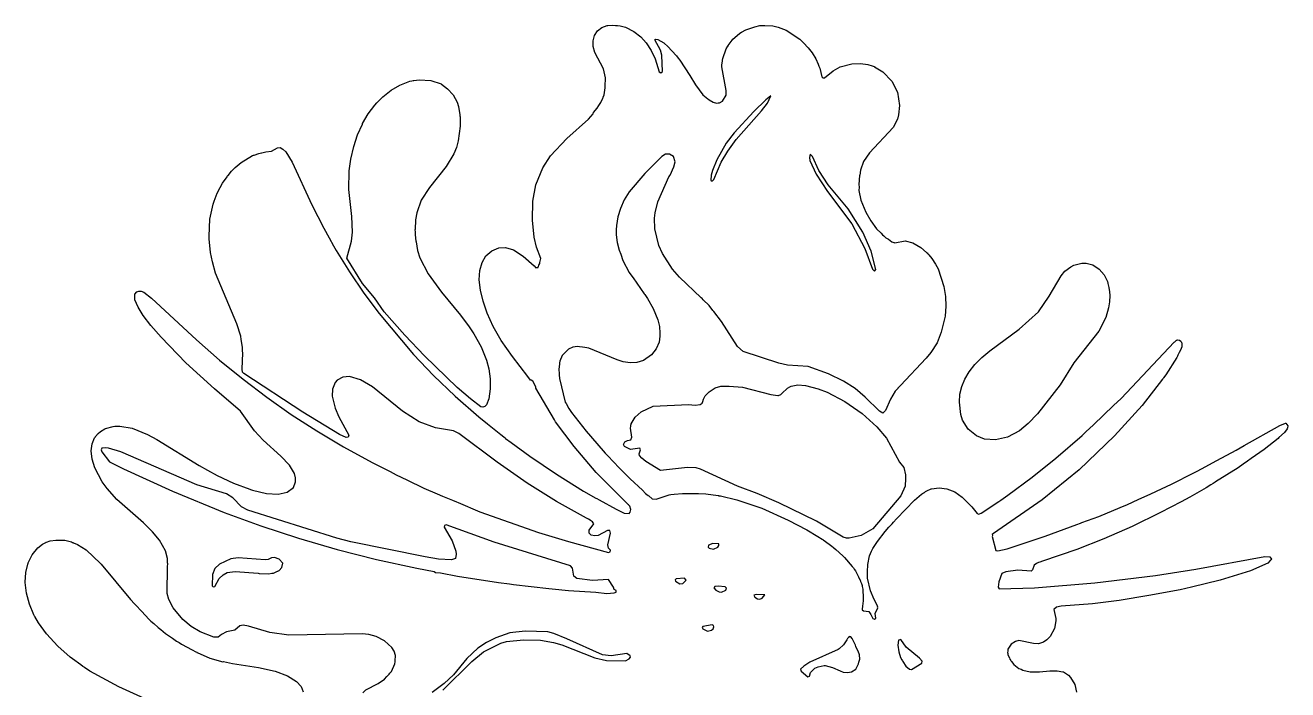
# Model space of a CAD drawing. Header units: millimetres. Extents: x 0 to 291, y 0 to 300.
# Drawn here: x 0.2 to 291.5, y 146.3 to 299.7 of the extents above; entities that cross this region are included whole.
import ezdxf

# ---------------------------------------------------------------- set-up
doc = ezdxf.new("R2010")
doc.units = ezdxf.units.MM
doc.layers.add('CUT', color=7, linetype='CONTINUOUS')

msp = doc.modelspace()

# ---------------------------------------------------------------- linework, layer by layer
at = {"layer": 'CUT'}
for points in [[(78.0856, 145.5991), (78.711, 146.308), (81.5561, 147.7138), (83.0519, 148.7785), (83.5853, 149.3642), (84.127, 149.8899), (84.2884, 150.1361), (84.6569, 150.5407), (85.4774, 152.2608), (85.506, 152.7467), (85.5237, 152.7945), (85.5203, 152.9889), (85.5934, 154.2285), (85.304, 155.1824), (84.7771, 156.0491), (83.0422, 157.5992), (81.1056, 158.5881), (79.4697, 159.0935), (77.918, 159.1961), (61.0055, 158.8678), (56.6117, 159.4953), (51.6412, 161.0077), (50.4466, 161.203), (49.715, 161.0511), (48.5066, 160.0954), (46.5818, 159.6737), (45.4354, 159.0467), (44.7112, 158.4139), (43.6532, 158.4713), (40.4881, 159.6574), (38.4471, 160.9413), (36.5513, 162.5022), (34.2854, 165.2092), (33.2906, 167.168), (32.9489, 168.5606), (32.9985, 174.7722), (33.0457, 175.4098), (33.0051, 175.607), (33.0128, 176.5665), (32.5297, 178.3746), (31.1128, 180.8219), (29.5339, 182.7626), (27.442, 184.8209), (21.2664, 190.222), (19.0372, 192.7377), (17.917, 194.2904), (16.191, 197.5139), (15.5874, 199.5594), (15.3859, 201.447), (15.5834, 203.0758), (16.1706, 204.4316), (16.2376, 204.5257), (16.3502, 204.6837), (16.352, 204.6864), (16.4081, 204.7651), (17.0275, 205.4773), (17.4974, 205.8928), (18.5138, 206.5166), (18.6778, 206.6054), (20.4364, 207.1133), (20.8288, 207.1339), (21.2135, 207.1434), (21.7426, 207.1563), (21.9208, 207.1607), (22.0104, 207.1629), (24.8057, 206.7116), (28.3941, 205.2298), (30.5159, 204.1034), (40.3004, 198.0426), (42.2346, 197.0043), (44.4151, 195.7703), (48.2509, 193.9664), (52.0181, 192.5897), (52.139, 192.5638), (52.5986, 192.3969), (55.8208, 191.6455), (58.5251, 191.4785), (60.6125, 191.9173), (62.029, 192.9959), (62.551, 194.331), (62.5212, 195.2624), (62.2627, 196.2007), (61.1093, 198.1393), (59.115, 200.2288), (55.0565, 203.9248), (53.0683, 206.0774), (49.8492, 210.6455), (43.8195, 215.7547), (37.2316, 221.7827), (31.4902, 227.7213), (29.1789, 230.3952), (27.3932, 232.7418), (26.1961, 234.6671), (25.4822, 236.3551), (25.482, 237.5989), (25.9048, 238.1436), (26.3572, 238.3521), (26.7714, 238.3522), (26.8411, 238.3416), (26.845, 238.341), (26.856, 238.3393), (26.9276, 238.3284), (27.5255, 238.0664), (29.3247, 236.7364), (39.6505, 227.1055), (45.0148, 222.3991), (50.412, 217.9889), (55.8739, 213.8428), (61.5464, 209.8852), (67.4365, 206.1013), (73.6255, 202.3816), (80.1974, 198.7342), (84.3506, 196.6803), (85.763, 195.9018), (88.1937, 194.7799), (92.111, 192.8427), (95.2046, 191.5439), (96.4573, 190.9657), (98.7433, 190.0579), (99.6777, 189.6513), (100.0234, 189.5208), (105.0606, 187.4059), (118.6125, 182.6364), (125.4915, 180.4969), (134.7227, 177.9966), (135.153, 178.1729), (135.1861, 178.5051), (134.7741, 178.9779), (134.5525, 179.7649), (135.23, 182.4402), (135.0411, 183.032), (134.4882, 183.0558), (132.3386, 181.902), (131.5755, 181.7985), (130.741, 181.9884), (130.2555, 182.4801), (130.272, 183.1307), (131.3746, 184.635), (131.1653, 184.8237), (131.0779, 185.0546), (130.5493, 185.3791), (130.473, 185.4479), (130.0959, 185.6575), (129.8373, 185.8162), (129.6311, 185.9158), (122.7665, 189.7307), (115.962, 193.9917), (109.0376, 198.806), (100.173, 205.4611), (98.9581, 206.0848), (94.7985, 206.781), (91.0633, 208.1527), (87.1873, 210.6389), (80.2572, 216.2234), (77.5025, 217.8481), (75.0044, 218.5978), (73.4156, 218.4729), (72.1441, 217.754), (71.6413, 217.2043), (71.0282, 215.7345), (70.9905, 214.1091), (71.6983, 211.3473), (72.526, 209.3287), (74.7995, 205.1076), (74.6729, 204.6146), (74.188, 204.5315), (72.6632, 205.2441), (64.181, 210.3592), (50.5872, 219.3352), (50.3204, 219.6288), (50.212, 220.3227), (50.3401, 224.0656), (50.2881, 224.5079), (50.2713, 225.3729), (49.978, 227.1515), (49.9771, 227.1544), (49.8818, 227.9653), (48.9994, 230.8035), (44.0554, 242.5091), (43.3779, 245.0793), (42.8921, 247.2293), (42.6009, 250.3978), (42.5843, 250.7918), (42.5791, 250.9169), (42.577, 250.9668), (42.5763, 250.9843), (42.7681, 254.9278), (43.5297, 258.4314), (43.7455, 259.096), (44.4849, 260.9133), (45.107, 262.2521), (45.7025, 263.2198), (46.7228, 264.7508), (46.7297, 264.7592), (46.8655, 264.9244), (46.9742, 265.0567), (47.7432, 265.9923), (48.1173, 266.4061), (48.6366, 266.8862), (49.9837, 268.0553), (52.636, 269.6072), (52.6928, 269.6318), (52.8499, 269.6999), (52.8993, 269.7214), (52.9811, 269.7568), (54.0923, 270.1107), (54.3485, 270.1678), (54.6682, 270.2391), (54.7761, 270.2632), (55.6498, 270.458), (57.0106, 270.6787), (57.2849, 270.8226), (57.3508, 270.8373), (57.6677, 271.0234), (58.3802, 271.3972), (58.9901, 271.4645), (59.6283, 271.1364), (60.2854, 270.4774), (61.7134, 268.0835), (66.2877, 258.2766), (69.0255, 252.8672), (70.2613, 250.6625), (71.2509, 248.7759), (71.631, 248.2188), (71.9118, 247.7178), (75.0049, 242.7483), (78.271, 237.8991), (81.8133, 233.1432), (89.7539, 223.687), (94.3272, 218.8841), (99.394, 214.0482), (104.8549, 209.3113), (106.8267, 207.7227), (109.0979, 205.8249), (109.8818, 205.2611), (110.6027, 204.6803), (110.8941, 204.4641), (111.0076, 204.3447), (112.2925, 203.4222), (112.3045, 203.4178), (116.5922, 200.2371), (122.7128, 196.0576), (128.9461, 192.166), (131.8033, 190.5691), (132.0283, 190.4284), (132.5889, 190.13), (136.4761, 187.9574), (138.3558, 187.0836), (139.4884, 186.977), (139.7544, 187.2801), (139.8875, 187.8956), (139.6456, 188.6949), (139.4041, 188.9373), (139.3985, 188.9597), (139.3094, 189.0323), (131.9122, 196.4537), (126.785, 202.4407), (122.5463, 208.1902), (122.2609, 208.6335), (117.9693, 215.9297), (117.9593, 216.2712), (117.2674, 217.5232), (116.872, 217.7868), (116.7384, 217.7746), (116.1451, 218.6474), (112.5828, 223.2331), (109.9732, 226.9662), (108.1235, 230.2027), (106.7535, 233.2129), (105.804, 235.9959), (105.1732, 238.5788), (104.9337, 240.9773), (105.0765, 243.1255), (105.6098, 244.9507), (106.4719, 246.4472), (107.8182, 247.66), (109.4704, 248.3446), (110.9765, 248.3976), (112.8084, 247.8922), (115.043, 246.4284), (117.555, 244.1723), (117.9922, 243.7065), (118.223, 243.7525), (118.2286, 243.7496), (118.2375, 243.7554), (118.4772, 243.8032), (118.5414, 243.9529), (118.6056, 243.9946), (118.6919, 244.3038), (118.877, 244.7352), (118.8615, 244.9108), (119.1293, 245.8695), (118.1263, 248.5145), (117.592, 250.7766), (117.1893, 254.7195), (117.2896, 259.1252), (117.9866, 262.9095), (119.5561, 266.7831), (121.3432, 269.5966), (125.0904, 273.5451), (130.1164, 278.0126), (131.2366, 279.2316), (131.2619, 279.5853), (132.1381, 280.555), (132.4915, 281.202), (133.0074, 281.8624), (133.4188, 282.8997), (133.4857, 283.0222), (133.5051, 283.1173), (133.7255, 283.6732), (133.9242, 284.7099), (133.9511, 285.3031), (133.9918, 285.5027), (133.9643, 285.594), (134.0543, 287.579), (133.5678, 289.6541), (131.5681, 293.4231), (131.1951, 294.8118), (131.1929, 296.1525), (131.5364, 297.3636), (132.2101, 298.3908), (133.2196, 299.187), (134.4337, 299.6338), (134.5919, 299.6676), (135.708, 299.7179), (136.3277, 299.6767), (136.4739, 299.667), (136.778, 299.6468), (137.394, 299.6059), (137.4198, 299.6014), (138.6693, 299.2358), (140.5813, 298.2493), (142.2024, 297.0585), (143.4585, 295.6386), (144.5711, 293.9182), (145.504, 291.9818), (146.4611, 288.9429), (146.7864, 288.7195), (147.2017, 289.0706), (147.0679, 292.7731), (146.6997, 293.9935), (145.4339, 296.3256), (145.6136, 296.4732), (146.0886, 296.3999), (147.4853, 295.6232), (148.5132, 294.7041), (149.2543, 293.9006), (149.3137, 293.8362), (149.3186, 293.8309), (150.4111, 292.6463), (150.8492, 292.1318), (151.2077, 291.6292), (153.503, 288.1201), (154.7797, 285.9563), (156.506, 283.6204), (157.635, 282.6884), (157.8661, 282.5827), (157.9823, 282.4784), (158.8741, 281.9459), (159.6826, 281.7637), (160.0044, 281.8379), (160.321, 281.8201), (161.0327, 282.1556), (161.876, 283.5594), (161.8958, 284.6281), (160.9104, 290.1128), (160.9103, 290.4486), (160.9103, 290.5266), (160.9103, 290.5456), (160.9103, 290.5469), (161.0279, 291.4479), (161.0464, 291.5528), (161.0581, 291.6191), (161.0708, 291.6907), (161.1261, 292.0044), (161.8974, 294.2391), (162.2894, 294.8589), (162.3245, 294.9143), (162.3596, 294.9699), (162.3862, 295.012), (163.2466, 296.2895), (163.4097, 296.4643), (164.9843, 297.8208), (165.0557, 297.8718), (165.3981, 298.1166), (166.3913, 298.6722), (168.4882, 299.3843), (169.6429, 299.6329), (169.6448, 299.6331), (169.6492, 299.6335), (169.6507, 299.6336), (169.6694, 299.6353), (170.8029, 299.6354), (172.6233, 299.5505), (173.9139, 299.3035), (175.6943, 298.6169), (178.893, 296.5068), (179.7309, 295.6889), (180.7835, 294.5029), (181.7015, 293.3579), (182.5748, 291.9371), (183.1178, 290.7364), (183.2958, 290.24), (183.3305, 290.143), (183.3509, 290.0861), (183.4621, 289.776), (183.9414, 287.8033), (184.1691, 287.5494), (184.5424, 287.5933), (186.5799, 289.1984), (188.1613, 290.1208), (190.8958, 290.8409), (192.9108, 290.8739), (194.5517, 290.6433), (195.5966, 290.3286), (196.0166, 290.197), (196.0917, 290.1571), (196.0918, 290.1571), (196.0944, 290.1557), (196.1181, 290.1431), (198.0283, 288.9412), (200.1427, 286.7856), (201.4405, 284.2565), (201.8845, 281.2002), (201.6875, 279.0171), (201.4339, 278.0147), (200.3837, 276.1276), (194.9273, 270.2778), (193.5502, 268.2727), (192.8506, 266.2519), (192.7177, 265.0812), (192.6635, 265.014), (192.4967, 262.9488), (192.5429, 262.3443), (192.5315, 261.5291), (192.9784, 259.337), (194.082, 256.5414), (195.2345, 254.5632), (196.5756, 252.7348), (197.6191, 251.7237), (197.9487, 251.3316), (198.2894, 251.0742), (198.7509, 250.6271), (199.3144, 250.3001), (200.0801, 249.7217), (200.549, 249.5835), (200.6347, 249.5338), (200.6861, 249.5432), (200.8334, 249.4997), (203.1885, 249.9731), (204.9532, 249.5093), (206.8237, 248.4187), (208.1287, 247.2622), (208.2169, 247.1759), (208.2467, 247.1467), (208.4283, 246.9688), (208.6731, 246.7291), (209.3333, 245.8647), (210.2021, 244.5378), (210.8029, 243.487), (212.1221, 239.398), (212.4616, 237.1252), (212.5589, 234.8265), (212.3894, 232.5283), (211.5319, 228.836), (210.5789, 226.3642), (209.1, 224.1297), (208.0299, 222.8897), (202.1492, 216.5784), (201.5211, 215.9218), (201.4734, 215.8531), (200.8998, 215.2375), (199.7799, 213.4257), (198.623, 210.7864), (198.0092, 210.1393), (197.2515, 210.6142), (193.9786, 213.8528), (191.6207, 215.8479), (188.9365, 217.5619), (185.5371, 219.213), (180.8296, 220.9367), (176.0352, 221.267), (174.0511, 221.668), (165.7774, 224.3828), (164.5008, 225.5469), (160.8191, 231.3333), (159.0583, 233.5951), (158.9082, 233.8044), (158.8249, 233.895), (157.9347, 235.0386), (156.592, 236.3229), (156.3162, 236.6227), (156.1147, 236.7794), (151.1263, 241.5509), (149.535, 243.3725), (147.1717, 247.0267), (146.3691, 248.8592), (145.4573, 252.7346), (145.3585, 255.17), (145.495, 256.4117), (146.0986, 258.9828), (148.6229, 264.7024), (148.9617, 265.0977), (149.8183, 267.0085), (150.1149, 268.1617), (149.7195, 269.4136), (148.8395, 269.9479), (148.8363, 269.9506), (148.8351, 269.9506), (148.797, 269.9737), (148.5858, 269.9435), (147.8801, 269.9236), (147.0438, 269.4397), (143.0908, 265.4869), (139.5347, 261.2683), (138.3633, 259.3744), (137.4882, 257.4235), (136.8728, 255.4663), (136.5524, 253.454), (136.5384, 252.4703), (136.4884, 252.076), (136.5279, 251.7313), (136.5238, 251.4419), (136.7768, 249.4496), (136.7968, 249.3864), (136.8082, 249.2871), (137.2297, 247.8175), (137.5969, 246.8581), (138.059, 245.3976), (139.529, 242.6598), (140.3706, 241.4562), (140.3957, 241.4093), (142.9326, 237.7193), (143.0896, 237.5673), (143.7443, 236.6309), (145.0525, 234.3417), (145.6018, 233.0185), (146.0936, 231.6696), (146.4995, 230.1433), (146.6076, 228.6276), (146.5968, 228.1899), (146.5937, 228.0673), (146.5921, 227.999), (146.5908, 227.9471), (146.3985, 226.57), (145.7535, 225.0032), (144.6793, 223.653), (142.8149, 222.3537), (141.2992, 221.86), (139.772, 221.7629), (138.1062, 222.0248), (136.7415, 222.4626), (130.173, 225.1334), (129.2403, 225.281), (128.7447, 225.4218), (128.0101, 225.4757), (127.5731, 225.5448), (126.4945, 225.3669), (125.5025, 224.9491), (124.0347, 223.4369), (123.5097, 222.1485), (123.4674, 221.7651), (123.4389, 221.6982), (123.4326, 221.449), (123.3101, 220.3389), (123.3765, 219.2478), (123.3725, 219.0891), (123.391, 219.0104), (123.4428, 218.1581), (124.7714, 212.6802), (124.9489, 212.3802), (124.9498, 212.3767), (125.5836, 211.2428), (125.7667, 210.9986), (126.1952, 210.2748), (129.5561, 206.0236), (130.5524, 204.8786), (130.5564, 204.8701), (130.5607, 204.8691), (133.9653, 200.9567), (136.4824, 198.339), (136.6197, 198.1384), (137.376, 197.4096), (139.7214, 194.9706), (142.5912, 192.3563), (143.3067, 191.5803), (143.6128, 191.4003), (143.8636, 191.1587), (144.0122, 191.0617), (144.7959, 190.3477), (145.7172, 190.3184), (148.7643, 191.3167), (149.1403, 191.3958), (149.9108, 191.4757), (151.8436, 191.6388), (155.4784, 191.6183), (157.2192, 191.5321), (160.0365, 191.1357), (160.0871, 191.1275), (160.1843, 191.1118), (160.2152, 191.1067), (160.6056, 191.0434), (164.3155, 190.179), (170.132, 188.1953), (176.2304, 185.4592), (180.5231, 183.2141), (183.0098, 181.7176), (184.0577, 181.0521), (184.1842, 180.9718), (184.2543, 180.9273), (184.2725, 180.9157), (185.6692, 179.9053), (186.2756, 179.4292), (186.6871, 179.1063), (186.707, 179.0907), (187.1821, 178.7177), (188.8419, 177.1973), (189.1941, 176.8401), (190.9942, 174.7654), (191.1785, 174.5028), (191.2358, 174.4211), (191.4312, 174.1427), (191.7064, 173.7506), (192.4585, 172.3684), (192.7411, 171.7163), (192.7684, 171.6533), (192.9111, 171.3242), (193.1212, 170.8394), (193.2522, 170.3806), (193.2649, 170.2983), (193.2687, 170.2742), (193.2942, 170.1096), (193.3885, 169.5009), (193.5303, 167.4194), (193.4682, 166.7381), (193.4302, 166.3223), (193.4136, 166.1409), (193.3699, 165.6619), (193.2666, 164.8216), (193.2954, 164.7989), (193.2912, 164.7564), (193.5416, 164.528), (194.7889, 164.3362), (195.2903, 163.6445), (195.7446, 162.7183), (196.0757, 162.5717), (196.4276, 162.8648), (196.2994, 163.8713), (196.8721, 165.238), (196.7993, 165.409), (196.8771, 165.5455), (196.0697, 167.1239), (195.2128, 169.1379), (194.5162, 172.0755), (194.5, 173.5127), (194.5668, 175.2384), (194.9973, 177.2085), (195.4491, 178.3313), (195.7493, 178.9092), (196.8147, 180.5663), (198.6055, 182.8459), (199.4482, 183.8305), (199.7778, 184.1921), (200.1729, 184.6253), (200.4772, 184.959), (201.2158, 185.7689), (205.3572, 190.0701), (206.9826, 191.4535), (207.4456, 191.7582), (207.6228, 191.8748), (207.9135, 192.0661), (208.1511, 192.2224), (209.2081, 192.6649), (209.2469, 192.6795), (211.0172, 192.891), (212.8388, 192.6923), (214.6418, 191.9995), (216.3571, 190.7901), (218.6032, 188.5614), (219.7801, 187.0175), (220.1758, 186.8736), (220.3597, 186.9466), (220.3759, 186.9365), (220.731, 187.0436), (224.7884, 189.7608), (225.2245, 190.0822), (226.8835, 191.2008), (232.4865, 195.4193), (237.9507, 199.7645), (244.0327, 205.0246), (244.8648, 205.817), (246.6747, 207.4356), (251.2939, 211.9388), (252.9918, 213.5555), (265.2561, 226.5304), (265.3972, 226.6607), (265.6944, 226.9122), (265.8726, 227.0286), (265.9091, 227.0525), (265.9469, 227.0772), (265.9789, 227.0981), (266.0605, 227.1114), (266.4988, 227.0394), (266.7884, 226.808), (266.9824, 226.452), (266.9967, 226.4256), (266.9971, 226.425), (266.9979, 226.4236), (267.0471, 225.6112), (267.0408, 225.5897), (267.0357, 225.5721), (267.0304, 225.5541), (267.0159, 225.5045), (266.6809, 224.6748), (266.4323, 224.1847), (266.1034, 223.5364), (266.0109, 223.3541), (265.8521, 223.0411), (263.3276, 219.0145), (262.8255, 218.3138), (262.689, 218.1233), (262.676, 218.1051), (262.5828, 217.975), (257.8735, 211.9468), (251.5065, 204.9205), (243.3209, 197.0658), (234.7841, 190.1771), (223.5747, 182.3872), (223.5546, 182.3432), (223.2757, 182.1461), (223.3199, 181.8299), (223.2491, 181.675), (224.0942, 178.4597), (224.55, 178.3467), (226.7334, 178.8515), (235.472, 181.7427), (242.8016, 184.4522), (243.6133, 184.7421), (243.9847, 184.8896), (247.8486, 186.3179), (252.7752, 188.3794), (254.478, 189.0554), (256.9404, 190.203), (259.9077, 191.5236), (262.3404, 192.7197), (264.6183, 193.7814), (264.6398, 193.7912), (264.6462, 193.7944), (264.6468, 193.7947), (264.6477, 193.7951), (269.8166, 196.3632), (270.4277, 196.696), (271.7497, 197.346), (274.9146, 199.1176), (276.2608, 199.8155), (279.5215, 201.6486), (280.5072, 202.1855), (281.405, 202.7075), (289.6536, 207.3449), (290.92, 207.8453), (290.9401, 207.846), (291.0216, 207.8288), (291.4613, 207.2226), (291.4404, 206.7796), (291.3002, 206.5611), (290.6872, 205.7007), (289.4145, 204.5051), (289.2201, 204.3317), (285.9935, 201.7761), (283.031, 199.6823), (282.1647, 199.07), (281.139, 198.3451), (280.0289, 197.5605), (274.8207, 194.3132), (274.7376, 194.2621), (274.2411, 193.9569), (273.7303, 193.6428), (272.6133, 192.956), (268.8583, 190.7842), (266.8684, 189.7129), (262.1015, 187.1934), (255.5718, 184.0272), (249.0601, 181.1516), (242.7917, 178.6776), (234.8481, 175.9511), (234.2241, 175.7888), (233.9854, 175.655), (233.476, 175.4801), (232.9297, 175.0518), (232.5673, 173.97), (232.2641, 173.7088), (229.2104, 173.9213), (226.3892, 173.5373), (225.4591, 173.1339), (224.809, 171.204), (224.6459, 169.9836), (224.8798, 169.6313), (232.9921, 169.8615), (246.9196, 170.9808), (260.9116, 172.6597), (270.2383, 174.1427), (286.1742, 177.0405), (287.3143, 176.9632), (287.707, 176.4431), (287.6873, 176.4185), (287.5969, 176.3145), (287.4829, 176.1833), (287.4162, 176.1065), (286.904, 175.5169), (282.8511, 173.7676), (275.8893, 171.6232), (269.2266, 169.9963), (266.6502, 169.4064), (259.4357, 168.0292), (252.5377, 166.9401), (246.4358, 166.1486), (239.2141, 165.6225), (238.1421, 165.4055), (237.5022, 164.8025), (237.9578, 162.775), (237.9818, 162.2423), (237.6268, 160.4774), (236.6518, 158.6138), (235.9096, 157.8615), (235.1245, 157.3166), (235.1139, 157.3097), (233.9726, 156.8898), (232.789, 156.9567), (229.4498, 157.6806), (228.6345, 157.445), (227.6313, 156.7886), (226.8956, 155.6721), (226.8934, 155.2118), (226.8335, 154.8752), (226.8909, 154.7043), (226.8892, 154.3531), (227.2288, 153.6985), (227.3518, 153.3324), (227.5645, 153.0514), (227.6259, 152.9329), (227.7538, 152.8012), (228.2688, 152.121), (229.3766, 151.2011), (229.9873, 151.0194), (230.314, 150.8413), (232.047, 150.4606), (234.1901, 150.4556), (236.6049, 150.6961), (238.2488, 150.6544), (239.532, 150.4718), (239.6903, 150.4152), (240.8362, 149.695), (241.3621, 149.1298), (242.3318, 147.5471), (242.7323, 145.7537)], [(32.0612, 142.257), (21.786, 146.9664), (15.0685, 150.6214), (13.8377, 151.4415), (13.7633, 151.4945), (13.4672, 151.7056), (12.9626, 152.0653), (11.0776, 153.4091), (10.5568, 153.8164), (7.6556, 156.3756), (5.0376, 159.2223), (3.2289, 161.7442), (2.3661, 163.2345), (2.366, 163.2347), (2.3633, 163.2398), (2.3323, 163.2985), (2.1579, 163.6281), (1.1401, 166.0685), (0.428, 168.6163), (0.1664, 171.0442), (0.1665, 171.11), (0.2627, 173.3415), (0.7455, 175.2961), (0.8191, 175.5338), (0.8461, 175.5986), (1.7463, 177.4417), (3.0694, 179.0655), (4.143, 179.8824), (4.452, 180.0562), (4.6286, 180.1555), (4.7663, 180.233), (4.908, 180.3126), (5.0203, 180.3758), (5.0408, 180.3874), (5.0435, 180.3889), (5.8909, 180.6997), (7.2357, 180.8647), (9.0491, 180.8588), (9.0944, 180.8518), (9.2012, 180.8352), (9.231, 180.8306), (9.3211, 180.8166), (10.8347, 180.4181), (11.0704, 180.328), (11.1916, 180.2816), (11.257, 180.2566), (11.3264, 180.2301), (12.193, 179.8243), (14.1896, 178.6027), (17.5054, 175.4835), (17.6703, 175.2898), (24.4576, 167.147), (25.4017, 166.1375), (25.567, 165.9403), (27.0286, 164.3979), (28.7134, 162.5963), (28.8711, 162.4534), (29.1419, 162.1677), (29.8203, 161.5933), (30.8301, 160.6783), (31.4145, 160.2436), (32.5477, 159.2842), (34.127, 158.2262), (35.0585, 157.5333), (35.6722, 157.1909), (36.2216, 156.8228), (38.6486, 155.5302), (39.5612, 155.021), (39.7279, 154.9553), (39.7434, 154.9471), (39.7804, 154.9331), (39.8436, 154.8923), (42.7428, 153.6073), (45.7409, 152.7178), (45.8952, 152.8624), (48.0135, 152.3323), (53.9878, 151.4076), (57.808, 150.5844), (60.673, 149.5211), (62.7243, 148.2155), (63.8147, 147.0538), (64.3018, 145.7895)], [(96.5279, 146.1763), (103.2224, 152.8396), (105.873, 155.0595), (109.8967, 157.059), (111.179, 157.4156), (115.1259, 157.8574), (119.0794, 157.7256), (122.0362, 157.2158), (123.9977, 156.6366), (131.5702, 153.7063), (134.2475, 153.0925), (138.6784, 152.9639), (139.5271, 153.4331), (139.787, 153.7973), (139.7141, 154.1544), (138.9526, 154.6495), (135.3776, 154.1553), (133.3387, 154.3656), (125.0877, 158.0617), (122.128, 159.2977), (120.7647, 159.6637), (115.4838, 159.8216), (111.9868, 159.4336), (108.7472, 158.3214), (106.5548, 157.2073), (104.6224, 155.8866), (102.0312, 153.5261), (98.9561, 149.7268), (96.8358, 147.7405), (94.0525, 145.6869)]]:
    msp.add_lwpolyline(points, dxfattribs=at)
for points in [[(77.9995, 276.9957), (79.3237, 279.2612), (79.3238, 279.2613), (79.3242, 279.2619), (79.3244, 279.2621), (79.3246, 279.2625), (80.8423, 281.2591), (81.3245, 281.7688), (81.6128, 282.0736), (81.8318, 282.3051), (82.1211, 282.6109), (82.6454, 283.1566), (84.5989, 284.7094), (86.6141, 285.8666), (88.8734, 286.7668), (89.3796, 286.8777), (89.6556, 286.9382), (89.6736, 286.9421), (89.8598, 286.9829), (91.0336, 287.1163), (91.0786, 287.1164), (93.7544, 286.9862), (96.1199, 286.1618), (96.1405, 286.1512), (96.1406, 286.1511), (96.1607, 286.1407), (96.1955, 286.1228), (97.5702, 285.0577), (98.8731, 283.6241), (99.8234, 281.9714), (100.1452, 280.9771), (100.4547, 279.0456), (100.467, 278.8305), (100.4736, 278.7145), (100.4774, 278.6484), (100.4813, 278.5804), (100.5099, 276.4325), (100.0806, 273.0483), (99.636, 271.5045), (99.0614, 270.0268), (97.318, 267.0995), (93.4078, 262.2561), (91.5503, 259.3149), (90.495, 256.4044), (90.1998, 254.811), (90.1352, 252.5658), (90.0732, 252.5092), (90.1195, 252.0216), (90.1003, 251.3553), (90.3204, 249.9036), (90.3311, 249.7918), (90.3471, 249.728), (90.6475, 247.7468), (91.2312, 245.9861), (93.1228, 242.3254), (96.1742, 238.1227), (100.5913, 232.8148), (102.6058, 230.1075), (103.6419, 228.4923), (105.3331, 225.4863), (106.5647, 222.4053), (107.1209, 220.3922), (107.4285, 218.0705), (107.4262, 215.777), (107.1202, 213.4993), (106.6005, 212.0999), (106.2432, 211.6795), (105.7593, 211.5156), (105.2483, 211.6559), (102.864, 213.477), (99.8593, 216.053), (92.3128, 223.3688), (87.7558, 228.1569), (82.976, 233.563), (80.7153, 236.7515), (78.0051, 240.1143), (74.3636, 245.9485), (75.445, 249.8617), (75.677, 251.9472), (75.5142, 255.5432), (74.8541, 261.8182), (74.9217, 266.0855), (75.2826, 268.8092), (75.9439, 271.6922), (76.8376, 274.4117), (77.9416, 276.8846), (77.9624, 276.9246), (77.9667, 276.9327), (77.9673, 276.9339)], [(159.0763, 264.0763), (160.7565, 268.0958), (162.2391, 270.6326), (164.2159, 273.3342), (170.0474, 279.9235), (171.3982, 281.7356), (172.1889, 283.4158), (171.0028, 282.5263), (168.2353, 279.7917), (163.7217, 274.8827), (161.8767, 272.5106), (159.7352, 268.6559), (158.7468, 266.1519), (158.4503, 265.1306), (158.3844, 263.9116), (158.648, 263.681)], [(196.4374, 243.2872), (195.3501, 247.5373), (193.4393, 251.9191), (190.0128, 257.3553), (185.4004, 262.8903), (183.2588, 266.1849), (181.8092, 269.3807), (181.2821, 269.9408), (181.0844, 269.183), (181.1832, 268.5241), (182.6658, 265.3283), (185.2356, 261.3418), (190.8694, 253.8959), (193.8676, 248.1962), (195.6796, 243.386), (196.1079, 242.9577)], [(246.5197, 244.425), (247.9677, 243.4151), (249.1241, 242.0583), (249.8514, 240.5748), (249.9665, 240.1944), (249.9848, 240.1338), (249.9867, 240.1278), (249.987, 240.1268), (250.2159, 239.1592), (250.3607, 238.2051), (250.3895, 237.3436), (250.3138, 235.8863), (250.1071, 234.4525), (249.4705, 232.2542), (247.8548, 229.0556), (242.143, 221.7543), (238.9682, 216.6986), (233.7013, 210.0154), (231.5629, 207.7435), (229.5901, 206.0752), (226.8305, 204.6129), (224.0587, 204.0364), (221.5155, 204.1364), (219.6243, 204.8889), (217.7468, 206.4272), (216.4508, 208.5572), (216.0303, 209.8818), (215.6996, 212.6591), (215.8336, 214.5252), (216.2793, 216.2964), (216.9632, 217.99), (217.963, 219.6636), (219.2917, 221.3678), (220.8852, 222.9923), (222.7432, 224.5832), (229.4891, 229.5198), (233.9297, 233.5671), (236.4466, 237.1603), (239.1666, 241.8509), (240.0063, 242.9343), (241.4085, 243.9504), (242.1032, 244.3305), (243.9597, 244.7758), (244.944, 244.8107)], [(156.6512, 213.3939), (157.0333, 214.1608), (157.9455, 215.1075), (159.3865, 215.9688), (160.6934, 216.3797), (162.5912, 216.414), (165.6414, 216.1474), (172.1809, 214.4396), (173.8264, 214.2077), (173.8641, 214.225), (173.9305, 214.2121), (174.4834, 214.4529), (174.7342, 214.7227), (176.0695, 215.9481), (176.5889, 216.2555), (176.908, 216.3946), (178.3916, 216.6787), (180.2047, 216.5425), (183.1461, 215.7827), (185.175, 214.9861), (189.2867, 212.8659), (193.2462, 210.1049), (196.6788, 207.0355), (198.8554, 204.3903), (201.8725, 198.8135), (202.8525, 197.5835), (203.2324, 195.8942), (203.3023, 195.0459), (203.2065, 193.2928), (202.1992, 191.0642), (195.7482, 183.4609), (193.0092, 181.9196), (190.2642, 181.3169), (190.2435, 181.3172), (190.1258, 181.3189), (190.0992, 181.3193), (189.6555, 181.3259), (188.9025, 181.5534), (182.6924, 185.1858), (174.0176, 189.4574), (169.0313, 191.5902), (164.4707, 193.2763), (155.9928, 197.2536), (154.9786, 197.5524), (152.9998, 197.612), (146.7428, 196.935), (143.3683, 198.9699), (142.4271, 199.7762), (141.9008, 200.4083), (141.8062, 200.8018), (142.1437, 201.6841), (141.9866, 202.0558), (139.8183, 201.7638), (138.4602, 202.4263), (138.2099, 202.9068), (138.5213, 203.5227), (139.1, 203.8806), (139.9225, 204.0204), (140.153, 204.6059), (139.8445, 206.6881), (139.8569, 207.185), (139.9048, 207.3948), (139.9695, 207.6319), (139.9773, 207.652), (139.9808, 207.6609), (139.985, 207.672), (139.997, 207.7028), (140.8735, 209.2609), (142.2742, 210.4605), (145.0618, 211.7877), (153.1786, 212.1312), (154.721, 212.0342), (155.9208, 212.1362), (156.3769, 212.4397), (156.4841, 212.829)], [(109.3503, 171.047), (111.8608, 170.7601), (112.7856, 170.6174), (120.9402, 169.6968), (121.7138, 169.634), (125.4924, 169.2021), (131.8495, 168.8491), (134.3336, 168.532), (136.0797, 168.6638), (136.4751, 168.8615), (136.508, 169.2239), (136.0817, 169.431), (135.9164, 170.0019), (134.7125, 171.7706), (131.0573, 171.5514), (127.4187, 172.0222), (126.7676, 172.5214), (126.3979, 174.3753), (125.9929, 174.9359), (108.3426, 180.3571), (97.2814, 184.348), (96.8975, 184.2172), (96.8379, 183.8161), (98.6712, 180.6928), (99.4874, 178.3071), (99.5863, 177.6018), (99.4039, 176.6174), (98.5056, 176.2683), (95.5046, 176.4607), (92.414, 176.959), (75.3206, 180.4501), (72.0719, 181.2786), (51.551, 187.7465), (50.0794, 188.5077), (48.0788, 190.6027), (46.6285, 191.5595), (39.7418, 193.6365), (22.2326, 201.2196), (19.3963, 202.0914), (18.6463, 202.1882), (17.8434, 202.0434), (17.6808, 201.7086), (17.8413, 201.2493), (19.6392, 198.9423), (22.8391, 197.2838), (34.1643, 192.1811), (46.0746, 187.2457), (54.5004, 184.1518), (63.2369, 181.3164), (72.1475, 178.7188), (81.2466, 176.3782), (90.5185, 174.3397), (94.5442, 173.5768), (94.8309, 173.3422), (95.9636, 173.3079), (99.9024, 172.5615)], [(158.9774, 178.7454), (159.9988, 179.2066), (160.2294, 179.602), (160.1964, 179.9644), (158.8456, 180.0962), (157.7913, 179.7008), (157.7584, 179.2396), (157.9561, 179.009)], [(58.7508, 173.8326), (59.3331, 174.5169), (59.5613, 175.554), (58.7704, 176.4597), (57.6617, 176.8248), (56.9686, 176.7947), (56.2242, 176.3746), (55.5172, 176.2623), (49.2778, 176.7895), (47.607, 176.5325), (44.9619, 175.3238), (43.9103, 174.313), (43.4074, 172.9195), (43.2802, 170.3192), (43.5608, 170.0786), (43.8872, 170.1551), (44.9001, 172.0075), (45.8035, 172.867), (46.7459, 173.3486), (48.5885, 173.5846), (53.8922, 173.2001), (54.1725, 173.1545), (56.3446, 173.0585), (57.0528, 173.1809), (57.1901, 173.1847), (57.2723, 173.2188), (57.4357, 173.247), (58.3923, 173.6612), (58.4624, 173.7129)], [(150.1901, 171.3334), (151.1953, 170.7215), (151.8996, 170.8503), (152.6586, 171.6322), (152.2984, 172.0558), (150.3506, 171.9051), (150.1381, 171.6564)], [(159.4716, 169.2898), (160.2953, 168.8944), (160.8224, 168.8615), (161.8437, 169.3227), (161.9755, 169.7181), (161.6461, 170.0805), (160.0317, 170.2452), (159.3069, 170.1134), (159.0433, 169.8499)], [(168.7954, 168.3014), (168.2353, 168.1696), (168.5318, 167.6754), (169.1249, 167.2801), (169.685, 167.1812), (170.2121, 167.4118), (170.8381, 168.2026)], [(158.9506, 161.1358), (158.6806, 161.2643), (156.515, 160.9382), (156.3514, 160.649), (156.4715, 160.337), (157.5606, 159.8463), (158.4739, 160.0513), (158.9014, 160.399), (159.0544, 160.831)], [(190.7781, 150.4066), (190.8015, 150.4068), (190.8086, 150.4116), (190.8434, 150.4174), (191.7815, 151.0657), (192.4551, 152.3066), (192.5311, 152.6886), (192.7056, 153.3635), (192.6947, 153.5107), (192.7315, 153.6956), (192.6551, 154.0468), (192.6333, 154.3424), (192.5434, 154.5608), (192.454, 154.9715), (191.8294, 156.2945), (191.6946, 156.6218), (191.6253, 156.7268), (190.9462, 158.1651), (190.6231, 158.5277), (190.2969, 158.5721), (190.1252, 158.3297), (189.8992, 158.16), (189.7425, 157.7893), (188.9423, 156.6595), (187.9435, 155.7317), (187.718, 155.5969), (181.2005, 152.6731), (179.7741, 151.7749), (179.0657, 151.0729), (179.1763, 150.5736), (180.7619, 149.2928), (181.0949, 149.4482), (181.3712, 150.2639), (182.3565, 151.2473), (183.116, 151.6053), (184.526, 151.8642), (184.7203, 151.8725), (186.4455, 151.4702), (188.1661, 150.7023), (188.857, 150.3907), (188.8672, 150.3894), (188.8692, 150.3886), (188.874, 150.3886), (189.9062, 150.2615)], [(201.6451, 157.7201), (201.4922, 156.6098), (201.7121, 155.0569), (202.1313, 153.7271), (202.4453, 153.1923), (202.5353, 152.978), (202.653, 152.8385), (203.316, 151.7092), (204.2035, 151.0632), (204.6169, 150.998), (206.998, 152.4422), (207.1276, 152.8805), (206.528, 153.5956), (203.4131, 156.12), (202.1683, 157.869)]]:
    msp.add_lwpolyline(points, close=True, dxfattribs=at)

doc.saveas('drawing.dxf')
